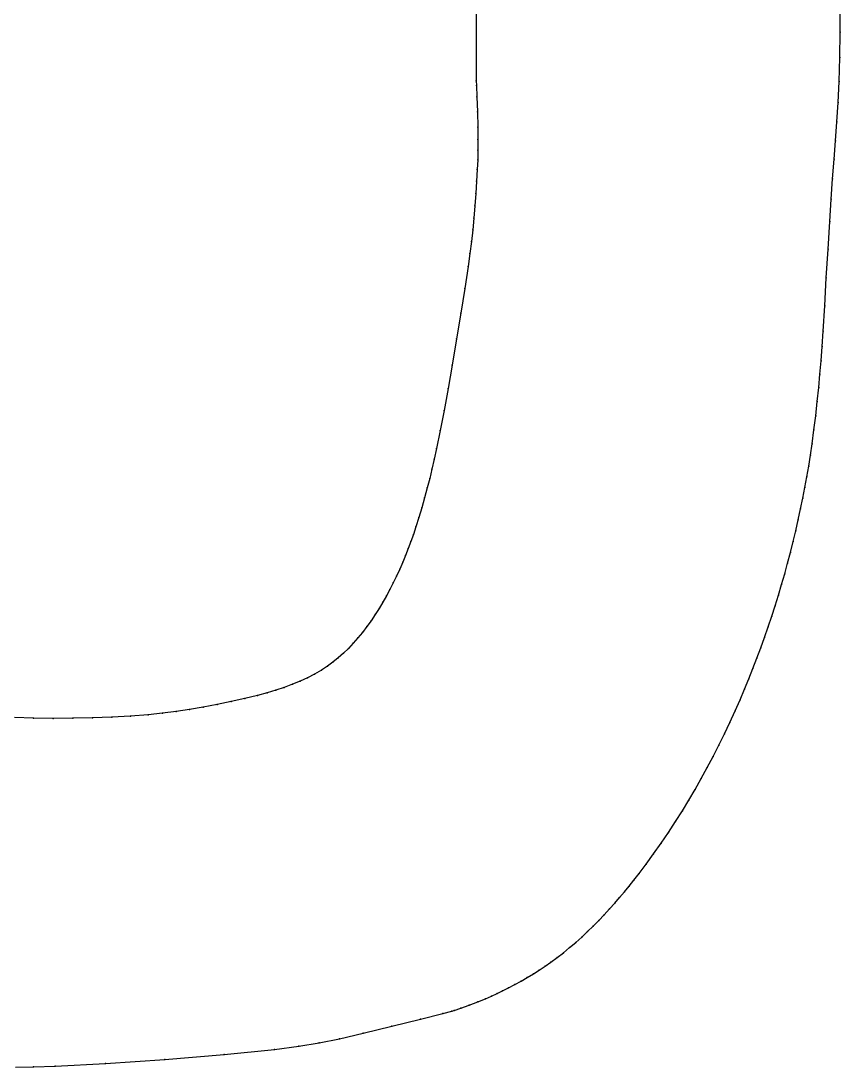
# Model space of a CAD drawing. Extents: x 50 to 2594, y 47 to 2136.
# Drawn here: x 2434.5 to 2530, y 1359.1 to 1481.2 of the extents above; entities that cross this region are included whole.
import ezdxf

# ---------------------------------------------------------------- set-up
doc = ezdxf.new("R2010")
doc.units = 0

# ---------------------------------------------------------------- blocks, each defined once
blk = doc.blocks.new('837.CUELLO_XS')
at = {"layer": '1'}
for points in [[(2487.579, 1485.655), (2487.582, 1474.198), (2487.604, 1473.665), (2487.654, 1472.328), (2487.714, 1470.574), (2487.762, 1468.794), (2487.783, 1467.347), (2487.777, 1466.116), (2487.748, 1464.985), (2487.698, 1463.838), (2487.623, 1462.494), (2487.531, 1461.06), (2487.423, 1459.598), (2487.302, 1458.169), (2487.171, 1456.808), (2487.021, 1455.464), (2486.843, 1454.057), (2486.628, 1452.509), (2486.246, 1449.958), (2485.794, 1447.099), (2485.295, 1444.074), (2484.773, 1441.023), (2484.291, 1438.3), (2483.82, 1435.733), (2483.37, 1433.382), (2482.95, 1431.304), (2482.681, 1430.045), (2482.418, 1428.891), (2482.15, 1427.789), (2481.865, 1426.685), (2481.553, 1425.541), (2481.222, 1424.377), (2480.879, 1423.23), (2480.535, 1422.137), (2480.242, 1421.257), (2479.948, 1420.424), (2479.648, 1419.619), (2479.334, 1418.82), (2479.002, 1418.015), (2478.653, 1417.205), (2478.286, 1416.398), (2477.906, 1415.602), (2477.518, 1414.837), (2477.117, 1414.087), (2476.698, 1413.351), (2476.262, 1412.625), (2475.805, 1411.908), (2475.327, 1411.201), (2474.829, 1410.509), (2474.311, 1409.834), (2473.781, 1409.188), (2473.232, 1408.565), (2472.666, 1407.967), (2472.081, 1407.396), (2471.486, 1406.86), (2470.866, 1406.353), (2470.214, 1405.874), (2469.524, 1405.421), (2468.73, 1404.962), (2467.895, 1404.534), (2467.03, 1404.138), (2466.148, 1403.775), (2465.195, 1403.422), (2464.214, 1403.097), (2463.181, 1402.79), (2462.072, 1402.488), (2460.584, 1402.116), (2458.999, 1401.751), (2457.367, 1401.406), (2455.74, 1401.093), (2454.154, 1400.823), (2452.583, 1400.594), (2450.984, 1400.399), (2449.315, 1400.233), (2447.245, 1400.071), (2445.064, 1399.945), (2442.814, 1399.856), (2440.536, 1399.809), (2438.234, 1399.804), (2435.956, 1399.834), (2433.71, 1399.887)], [(2433.84, 1359.112), (2435.937, 1359.124), (2438.485, 1359.2), (2444.332, 1359.514), (2451.253, 1360.003), (2458.184, 1360.584), (2464.06, 1361.174), (2466.892, 1361.533), (2469.277, 1361.926), (2471.635, 1362.414), (2474.386, 1363.061), (2477.728, 1363.88), (2481.088, 1364.716), (2483.681, 1365.366), (2484.72, 1365.627), (2485.019, 1365.731), (2485.771, 1365.995), (2486.758, 1366.349), (2487.762, 1366.722), (2488.644, 1367.073), (2489.375, 1367.39), (2490.023, 1367.696), (2490.658, 1368.013), (2491.345, 1368.365), (2492.069, 1368.746), (2492.807, 1369.147), (2493.538, 1369.561), (2494.248, 1369.985), (2494.937, 1370.422), (2495.617, 1370.876), (2496.296, 1371.355), (2497.022, 1371.892), (2497.75, 1372.458), (2498.474, 1373.047), (2499.186, 1373.654), (2499.885, 1374.278), (2500.567, 1374.915), (2501.233, 1375.565), (2501.886, 1376.227), (2502.515, 1376.889), (2503.129, 1377.558), (2503.726, 1378.228), (2504.302, 1378.893), (2504.86, 1379.553), (2505.412, 1380.226), (2505.976, 1380.934), (2506.57, 1381.702), (2507.389, 1382.793), (2508.254, 1383.982), (2509.135, 1385.229), (2510.001, 1386.498), (2510.829, 1387.758), (2511.618, 1389.009), (2512.376, 1390.259), (2513.112, 1391.516), (2513.828, 1392.781), (2514.527, 1394.062), (2515.212, 1395.359), (2515.88, 1396.672), (2516.531, 1398.002), (2517.163, 1399.337), (2517.771, 1400.668), (2518.351, 1401.983), (2518.871, 1403.201), (2519.368, 1404.405), (2519.846, 1405.604), (2520.31, 1406.807), (2520.763, 1408.021), (2521.204, 1409.246), (2521.633, 1410.479), (2522.048, 1411.715), (2522.447, 1412.951), (2522.831, 1414.189), (2523.201, 1415.429), (2523.557, 1416.672), (2523.9, 1417.919), (2524.229, 1419.17), (2524.545, 1420.428), (2524.847, 1421.692), (2525.136, 1422.961), (2525.41, 1424.232), (2525.67, 1425.497), (2525.914, 1426.75), (2526.143, 1427.99), (2526.358, 1429.236), (2526.563, 1430.515), (2526.759, 1431.854), (2526.972, 1433.456), (2527.174, 1435.116), (2527.36, 1436.786), (2527.527, 1438.413), (2527.673, 1439.972), (2527.803, 1441.529), (2527.925, 1443.175), (2528.046, 1445), (2528.224, 1447.937), (2528.412, 1451.188), (2528.607, 1454.545), (2528.806, 1457.797), (2528.978, 1460.376), (2529.149, 1462.773), (2529.318, 1465.035), (2529.485, 1467.211), (2529.647, 1469.39), (2529.793, 1471.651), (2529.91, 1474.115), (2529.986, 1476.902), (2530.014, 1479.884), (2530.011, 1482.712)]]:
    blk.add_lwpolyline(points, dxfattribs=at)
at = {"layer": '2'}
for p in [(2487.582, 1474.198), (2484.72, 1365.627)]:
    blk.add_point(p, dxfattribs=at)
at = {"layer": '3'}
for p in [(2530.014, 1479.884), (2529.986, 1476.902), (2487.604, 1473.665), (2529.91, 1474.115), (2487.654, 1472.328), (2529.793, 1471.651), (2487.714, 1470.574), (2487.762, 1468.794), (2529.647, 1469.39), (2487.783, 1467.347), (2487.777, 1466.116), (2529.485, 1467.211), (2487.748, 1464.985), (2529.318, 1465.035), (2487.698, 1463.838), (2487.623, 1462.494), (2529.149, 1462.773), (2487.531, 1461.06), (2528.978, 1460.376), (2487.423, 1459.598), (2487.302, 1458.169), (2528.806, 1457.797), (2487.171, 1456.808), (2487.021, 1455.464), (2486.843, 1454.057), (2528.607, 1454.545), (2486.628, 1452.509), (2528.412, 1451.188), (2486.246, 1449.958), (2528.224, 1447.937), (2485.794, 1447.099), (2528.046, 1445), (2485.295, 1444.074), (2527.925, 1443.175), (2484.773, 1441.023), (2527.803, 1441.529), (2527.673, 1439.972), (2484.291, 1438.3), (2527.527, 1438.413), (2527.36, 1436.786), (2483.82, 1435.733), (2527.174, 1435.116), (2483.37, 1433.382), (2526.972, 1433.456), (2482.95, 1431.304), (2526.759, 1431.854), (2482.681, 1430.045), (2526.563, 1430.515), (2482.418, 1428.891), (2526.358, 1429.236), (2482.15, 1427.789), (2526.143, 1427.99), (2481.865, 1426.685), (2525.914, 1426.75), (2481.553, 1425.541), (2525.67, 1425.497), (2481.222, 1424.377), (2525.41, 1424.232), (2480.535, 1422.137), (2480.879, 1423.23), (2525.136, 1422.961), (2480.242, 1421.257), (2524.847, 1421.692), (2479.948, 1420.424), (2524.545, 1420.428), (2479.334, 1418.82), (2479.648, 1419.619), (2524.229, 1419.17), (2479.002, 1418.015), (2523.9, 1417.919), (2478.286, 1416.398), (2478.653, 1417.205), (2523.557, 1416.672), (2477.518, 1414.837), (2477.906, 1415.602), (2523.201, 1415.429), (2477.117, 1414.087), (2522.831, 1414.189), (2476.262, 1412.625), (2476.698, 1413.351), (2522.447, 1412.951), (2475.327, 1411.201), (2475.805, 1411.908), (2522.048, 1411.715), (2474.829, 1410.509), (2521.633, 1410.479), (2473.781, 1409.188), (2474.311, 1409.834), (2521.204, 1409.246), (2472.666, 1407.967), (2473.232, 1408.565), (2520.763, 1408.021), (2470.866, 1406.353), (2471.486, 1406.86), (2472.081, 1407.396), (2520.31, 1406.807), (2469.524, 1405.421), (2470.214, 1405.874), (2519.846, 1405.604), (2467.03, 1404.138), (2467.895, 1404.534), (2468.73, 1404.962), (2519.368, 1404.405), (2463.181, 1402.79), (2464.214, 1403.097), (2465.195, 1403.422), (2466.148, 1403.775), (2518.871, 1403.201), (2457.367, 1401.406), (2458.999, 1401.751), (2460.584, 1402.116), (2462.072, 1402.488), (2518.351, 1401.983), (2449.315, 1400.233), (2450.984, 1400.399), (2452.583, 1400.594), (2454.154, 1400.823), (2455.74, 1401.093), (2517.771, 1400.668), (2435.956, 1399.834), (2438.234, 1399.804), (2440.536, 1399.809), (2442.814, 1399.856), (2445.064, 1399.945), (2447.245, 1400.071), (2517.163, 1399.337), (2516.531, 1398.002), (2515.88, 1396.672), (2515.212, 1395.359), (2514.527, 1394.062), (2513.828, 1392.781), (2513.112, 1391.516), (2512.376, 1390.259), (2511.618, 1389.009), (2510.829, 1387.758), (2510.001, 1386.498), (2509.135, 1385.229), (2508.254, 1383.982), (2507.389, 1382.793), (2505.976, 1380.934), (2506.57, 1381.702), (2504.86, 1379.553), (2505.412, 1380.226), (2503.726, 1378.228), (2504.302, 1378.893), (2503.129, 1377.558), (2501.886, 1376.227), (2502.515, 1376.889), (2500.567, 1374.915), (2501.233, 1375.565), (2499.186, 1373.654), (2499.885, 1374.278), (2497.75, 1372.458), (2498.474, 1373.047), (2495.617, 1370.876), (2496.296, 1371.355), (2497.022, 1371.892), (2494.248, 1369.985), (2494.937, 1370.422), (2492.069, 1368.746), (2492.807, 1369.147), (2493.538, 1369.561), (2489.375, 1367.39), (2490.023, 1367.696), (2490.658, 1368.013), (2491.345, 1368.365), (2485.771, 1365.995), (2486.758, 1366.349), (2487.762, 1366.722), (2488.644, 1367.073), (2483.681, 1365.366), (2485.019, 1365.731), (2477.728, 1363.88), (2481.088, 1364.716), (2471.635, 1362.414), (2474.386, 1363.061), (2464.06, 1361.174), (2466.892, 1361.533), (2469.277, 1361.926), (2451.253, 1360.003), (2458.184, 1360.584), (2435.937, 1359.124), (2438.485, 1359.2), (2444.332, 1359.514)]:
    blk.add_point(p, dxfattribs=at)
at = {"layer": '4'}
blk.add_point((2484.72, 1365.627, 5), dxfattribs=at)
blk = doc.blocks.new('837.CUELLO_S')
at = {"layer": '1'}
for points in [[(2487.579, 1485.655), (2487.582, 1474.198), (2487.604, 1473.665), (2487.654, 1472.328), (2487.714, 1470.574), (2487.762, 1468.794), (2487.783, 1467.347), (2487.777, 1466.116), (2487.748, 1464.985), (2487.698, 1463.838), (2487.623, 1462.494), (2487.531, 1461.06), (2487.423, 1459.598), (2487.302, 1458.169), (2487.171, 1456.808), (2487.021, 1455.464), (2486.843, 1454.057), (2486.628, 1452.509), (2486.246, 1449.958), (2485.794, 1447.099), (2485.295, 1444.074), (2484.773, 1441.023), (2484.291, 1438.3), (2483.82, 1435.733), (2483.37, 1433.382), (2482.95, 1431.304), (2482.681, 1430.045), (2482.418, 1428.891), (2482.15, 1427.789), (2481.865, 1426.685), (2481.553, 1425.541), (2481.222, 1424.377), (2480.879, 1423.23), (2480.535, 1422.137), (2480.242, 1421.257), (2479.948, 1420.424), (2479.648, 1419.619), (2479.334, 1418.82), (2479.002, 1418.015), (2478.653, 1417.205), (2478.286, 1416.398), (2477.906, 1415.602), (2477.518, 1414.837), (2477.117, 1414.087), (2476.698, 1413.351), (2476.262, 1412.625), (2475.805, 1411.908), (2475.327, 1411.201), (2474.829, 1410.509), (2474.311, 1409.834), (2473.781, 1409.188), (2473.232, 1408.565), (2472.666, 1407.967), (2472.081, 1407.396), (2471.486, 1406.86), (2470.866, 1406.353), (2470.214, 1405.874), (2469.524, 1405.421), (2468.73, 1404.962), (2467.895, 1404.534), (2467.03, 1404.138), (2466.148, 1403.775), (2465.195, 1403.422), (2464.214, 1403.097), (2463.181, 1402.79), (2462.072, 1402.488), (2460.584, 1402.116), (2458.999, 1401.751), (2457.367, 1401.406), (2455.74, 1401.093), (2454.154, 1400.823), (2452.583, 1400.594), (2450.984, 1400.399), (2449.315, 1400.233), (2447.245, 1400.071), (2445.064, 1399.945), (2442.814, 1399.856), (2440.536, 1399.809), (2438.234, 1399.804), (2435.956, 1399.834), (2433.71, 1399.887)], [(2433.84, 1359.112), (2435.937, 1359.124), (2438.485, 1359.2), (2444.332, 1359.514), (2451.253, 1360.003), (2458.184, 1360.584), (2464.06, 1361.174), (2466.892, 1361.533), (2469.277, 1361.926), (2471.635, 1362.414), (2474.386, 1363.061), (2477.728, 1363.88), (2481.088, 1364.716), (2483.681, 1365.366), (2484.72, 1365.627), (2485.019, 1365.731), (2485.771, 1365.995), (2486.758, 1366.349), (2487.762, 1366.722), (2488.644, 1367.073), (2489.375, 1367.39), (2490.023, 1367.696), (2490.658, 1368.013), (2491.345, 1368.365), (2492.069, 1368.746), (2492.807, 1369.147), (2493.538, 1369.561), (2494.248, 1369.985), (2494.937, 1370.422), (2495.617, 1370.876), (2496.296, 1371.355), (2497.022, 1371.892), (2497.75, 1372.458), (2498.474, 1373.047), (2499.186, 1373.654), (2499.885, 1374.278), (2500.567, 1374.915), (2501.233, 1375.565), (2501.886, 1376.227), (2502.515, 1376.889), (2503.129, 1377.558), (2503.726, 1378.228), (2504.302, 1378.893), (2504.86, 1379.553), (2505.412, 1380.226), (2505.976, 1380.934), (2506.57, 1381.702), (2507.389, 1382.793), (2508.254, 1383.982), (2509.135, 1385.229), (2510.001, 1386.498), (2510.829, 1387.758), (2511.618, 1389.009), (2512.376, 1390.259), (2513.112, 1391.516), (2513.828, 1392.781), (2514.527, 1394.062), (2515.212, 1395.359), (2515.88, 1396.672), (2516.531, 1398.002), (2517.163, 1399.337), (2517.771, 1400.668), (2518.351, 1401.983), (2518.871, 1403.201), (2519.368, 1404.405), (2519.846, 1405.604), (2520.31, 1406.807), (2520.763, 1408.021), (2521.204, 1409.246), (2521.633, 1410.479), (2522.048, 1411.715), (2522.447, 1412.951), (2522.831, 1414.189), (2523.201, 1415.429), (2523.557, 1416.672), (2523.9, 1417.919), (2524.229, 1419.17), (2524.545, 1420.428), (2524.847, 1421.692), (2525.136, 1422.961), (2525.41, 1424.232), (2525.67, 1425.497), (2525.914, 1426.75), (2526.143, 1427.99), (2526.358, 1429.236), (2526.563, 1430.515), (2526.759, 1431.854), (2526.972, 1433.456), (2527.174, 1435.116), (2527.36, 1436.786), (2527.527, 1438.413), (2527.673, 1439.972), (2527.803, 1441.529), (2527.925, 1443.175), (2528.046, 1445), (2528.224, 1447.937), (2528.412, 1451.188), (2528.607, 1454.545), (2528.806, 1457.797), (2528.978, 1460.376), (2529.149, 1462.773), (2529.318, 1465.035), (2529.485, 1467.211), (2529.647, 1469.39), (2529.793, 1471.651), (2529.91, 1474.115), (2529.986, 1476.902), (2530.014, 1479.884), (2530.011, 1482.712)]]:
    blk.add_lwpolyline(points, dxfattribs=at)
at = {"layer": '2'}
for p in [(2487.582, 1474.198), (2484.72, 1365.627)]:
    blk.add_point(p, dxfattribs=at)
at = {"layer": '3'}
for p in [(2530.014, 1479.884), (2529.986, 1476.902), (2487.604, 1473.665), (2529.91, 1474.115), (2487.654, 1472.328), (2529.793, 1471.651), (2487.714, 1470.574), (2487.762, 1468.794), (2529.647, 1469.39), (2487.783, 1467.347), (2487.777, 1466.116), (2529.485, 1467.211), (2487.748, 1464.985), (2529.318, 1465.035), (2487.698, 1463.838), (2487.623, 1462.494), (2529.149, 1462.773), (2487.531, 1461.06), (2528.978, 1460.376), (2487.423, 1459.598), (2487.302, 1458.169), (2528.806, 1457.797), (2487.171, 1456.808), (2487.021, 1455.464), (2486.843, 1454.057), (2528.607, 1454.545), (2486.628, 1452.509), (2528.412, 1451.188), (2486.246, 1449.958), (2528.224, 1447.937), (2485.794, 1447.099), (2528.046, 1445), (2485.295, 1444.074), (2527.925, 1443.175), (2484.773, 1441.023), (2527.803, 1441.529), (2527.673, 1439.972), (2484.291, 1438.3), (2527.527, 1438.413), (2527.36, 1436.786), (2483.82, 1435.733), (2527.174, 1435.116), (2483.37, 1433.382), (2526.972, 1433.456), (2482.95, 1431.304), (2526.759, 1431.854), (2482.681, 1430.045), (2526.563, 1430.515), (2482.418, 1428.891), (2526.358, 1429.236), (2482.15, 1427.789), (2526.143, 1427.99), (2481.865, 1426.685), (2525.914, 1426.75), (2481.553, 1425.541), (2525.67, 1425.497), (2481.222, 1424.377), (2525.41, 1424.232), (2480.535, 1422.137), (2480.879, 1423.23), (2525.136, 1422.961), (2480.242, 1421.257), (2524.847, 1421.692), (2479.948, 1420.424), (2524.545, 1420.428), (2479.334, 1418.82), (2479.648, 1419.619), (2524.229, 1419.17), (2479.002, 1418.015), (2523.9, 1417.919), (2478.286, 1416.398), (2478.653, 1417.205), (2523.557, 1416.672), (2477.518, 1414.837), (2477.906, 1415.602), (2523.201, 1415.429), (2477.117, 1414.087), (2522.831, 1414.189), (2476.262, 1412.625), (2476.698, 1413.351), (2522.447, 1412.951), (2475.327, 1411.201), (2475.805, 1411.908), (2522.048, 1411.715), (2474.829, 1410.509), (2521.633, 1410.479), (2473.781, 1409.188), (2474.311, 1409.834), (2521.204, 1409.246), (2472.666, 1407.967), (2473.232, 1408.565), (2520.763, 1408.021), (2470.866, 1406.353), (2471.486, 1406.86), (2472.081, 1407.396), (2520.31, 1406.807), (2469.524, 1405.421), (2470.214, 1405.874), (2519.846, 1405.604), (2467.03, 1404.138), (2467.895, 1404.534), (2468.73, 1404.962), (2519.368, 1404.405), (2463.181, 1402.79), (2464.214, 1403.097), (2465.195, 1403.422), (2466.148, 1403.775), (2518.871, 1403.201), (2457.367, 1401.406), (2458.999, 1401.751), (2460.584, 1402.116), (2462.072, 1402.488), (2518.351, 1401.983), (2449.315, 1400.233), (2450.984, 1400.399), (2452.583, 1400.594), (2454.154, 1400.823), (2455.74, 1401.093), (2517.771, 1400.668), (2435.956, 1399.834), (2438.234, 1399.804), (2440.536, 1399.809), (2442.814, 1399.856), (2445.064, 1399.945), (2447.245, 1400.071), (2517.163, 1399.337), (2516.531, 1398.002), (2515.88, 1396.672), (2515.212, 1395.359), (2514.527, 1394.062), (2513.828, 1392.781), (2513.112, 1391.516), (2512.376, 1390.259), (2511.618, 1389.009), (2510.829, 1387.758), (2510.001, 1386.498), (2509.135, 1385.229), (2508.254, 1383.982), (2507.389, 1382.793), (2505.976, 1380.934), (2506.57, 1381.702), (2504.86, 1379.553), (2505.412, 1380.226), (2503.726, 1378.228), (2504.302, 1378.893), (2503.129, 1377.558), (2501.886, 1376.227), (2502.515, 1376.889), (2500.567, 1374.915), (2501.233, 1375.565), (2499.186, 1373.654), (2499.885, 1374.278), (2497.75, 1372.458), (2498.474, 1373.047), (2495.617, 1370.876), (2496.296, 1371.355), (2497.022, 1371.892), (2494.248, 1369.985), (2494.937, 1370.422), (2492.069, 1368.746), (2492.807, 1369.147), (2493.538, 1369.561), (2489.375, 1367.39), (2490.023, 1367.696), (2490.658, 1368.013), (2491.345, 1368.365), (2485.771, 1365.995), (2486.758, 1366.349), (2487.762, 1366.722), (2488.644, 1367.073), (2483.681, 1365.366), (2485.019, 1365.731), (2477.728, 1363.88), (2481.088, 1364.716), (2471.635, 1362.414), (2474.386, 1363.061), (2464.06, 1361.174), (2466.892, 1361.533), (2469.277, 1361.926), (2451.253, 1360.003), (2458.184, 1360.584), (2435.937, 1359.124), (2438.485, 1359.2), (2444.332, 1359.514)]:
    blk.add_point(p, dxfattribs=at)
at = {"layer": '4'}
blk.add_point((2484.72, 1365.627, 5), dxfattribs=at)
blk = doc.blocks.new('837.CUELLO_M')
at = {"layer": '1'}
for points in [[(2487.579, 1485.655), (2487.582, 1474.198), (2487.604, 1473.665), (2487.654, 1472.328), (2487.714, 1470.574), (2487.762, 1468.794), (2487.783, 1467.347), (2487.777, 1466.116), (2487.748, 1464.985), (2487.698, 1463.838), (2487.623, 1462.494), (2487.531, 1461.06), (2487.423, 1459.598), (2487.302, 1458.169), (2487.171, 1456.808), (2487.021, 1455.464), (2486.843, 1454.057), (2486.628, 1452.509), (2486.246, 1449.958), (2485.794, 1447.099), (2485.295, 1444.074), (2484.773, 1441.023), (2484.291, 1438.3), (2483.82, 1435.733), (2483.37, 1433.382), (2482.95, 1431.304), (2482.681, 1430.045), (2482.418, 1428.891), (2482.15, 1427.789), (2481.865, 1426.685), (2481.553, 1425.541), (2481.222, 1424.377), (2480.879, 1423.23), (2480.535, 1422.137), (2480.242, 1421.257), (2479.948, 1420.424), (2479.648, 1419.619), (2479.334, 1418.82), (2479.002, 1418.015), (2478.653, 1417.205), (2478.286, 1416.398), (2477.906, 1415.602), (2477.518, 1414.837), (2477.117, 1414.087), (2476.698, 1413.351), (2476.262, 1412.625), (2475.805, 1411.908), (2475.327, 1411.201), (2474.829, 1410.509), (2474.311, 1409.834), (2473.781, 1409.188), (2473.232, 1408.565), (2472.666, 1407.967), (2472.081, 1407.396), (2471.486, 1406.86), (2470.866, 1406.353), (2470.214, 1405.874), (2469.524, 1405.421), (2468.73, 1404.962), (2467.895, 1404.534), (2467.03, 1404.138), (2466.148, 1403.775), (2465.195, 1403.422), (2464.214, 1403.097), (2463.181, 1402.79), (2462.072, 1402.488), (2460.584, 1402.116), (2458.999, 1401.751), (2457.367, 1401.406), (2455.74, 1401.093), (2454.154, 1400.823), (2452.583, 1400.594), (2450.984, 1400.399), (2449.315, 1400.233), (2447.245, 1400.071), (2445.064, 1399.945), (2442.814, 1399.856), (2440.536, 1399.809), (2438.234, 1399.804), (2435.956, 1399.834), (2433.71, 1399.887)], [(2433.84, 1359.112), (2435.937, 1359.124), (2438.485, 1359.2), (2444.332, 1359.514), (2451.253, 1360.003), (2458.184, 1360.584), (2464.06, 1361.174), (2466.892, 1361.533), (2469.277, 1361.926), (2471.635, 1362.414), (2474.386, 1363.061), (2477.728, 1363.88), (2481.088, 1364.716), (2483.681, 1365.366), (2484.72, 1365.627), (2485.019, 1365.731), (2485.771, 1365.995), (2486.758, 1366.349), (2487.762, 1366.722), (2488.644, 1367.073), (2489.375, 1367.39), (2490.023, 1367.696), (2490.658, 1368.013), (2491.345, 1368.365), (2492.069, 1368.746), (2492.807, 1369.147), (2493.538, 1369.561), (2494.248, 1369.985), (2494.937, 1370.422), (2495.617, 1370.876), (2496.296, 1371.355), (2497.022, 1371.892), (2497.75, 1372.458), (2498.474, 1373.047), (2499.186, 1373.654), (2499.885, 1374.278), (2500.567, 1374.915), (2501.233, 1375.565), (2501.886, 1376.227), (2502.515, 1376.889), (2503.129, 1377.558), (2503.726, 1378.228), (2504.302, 1378.893), (2504.86, 1379.553), (2505.412, 1380.226), (2505.976, 1380.934), (2506.57, 1381.702), (2507.389, 1382.793), (2508.254, 1383.982), (2509.135, 1385.229), (2510.001, 1386.498), (2510.829, 1387.758), (2511.618, 1389.009), (2512.376, 1390.259), (2513.112, 1391.516), (2513.828, 1392.781), (2514.527, 1394.062), (2515.212, 1395.359), (2515.88, 1396.672), (2516.531, 1398.002), (2517.163, 1399.337), (2517.771, 1400.668), (2518.351, 1401.983), (2518.871, 1403.201), (2519.368, 1404.405), (2519.846, 1405.604), (2520.31, 1406.807), (2520.763, 1408.021), (2521.204, 1409.246), (2521.633, 1410.479), (2522.048, 1411.715), (2522.447, 1412.951), (2522.831, 1414.189), (2523.201, 1415.429), (2523.557, 1416.672), (2523.9, 1417.919), (2524.229, 1419.17), (2524.545, 1420.428), (2524.847, 1421.692), (2525.136, 1422.961), (2525.41, 1424.232), (2525.67, 1425.497), (2525.914, 1426.75), (2526.143, 1427.99), (2526.358, 1429.236), (2526.563, 1430.515), (2526.759, 1431.854), (2526.972, 1433.456), (2527.174, 1435.116), (2527.36, 1436.786), (2527.527, 1438.413), (2527.673, 1439.972), (2527.803, 1441.529), (2527.925, 1443.175), (2528.046, 1445), (2528.224, 1447.937), (2528.412, 1451.188), (2528.607, 1454.545), (2528.806, 1457.797), (2528.978, 1460.376), (2529.149, 1462.773), (2529.318, 1465.035), (2529.485, 1467.211), (2529.647, 1469.39), (2529.793, 1471.651), (2529.91, 1474.115), (2529.986, 1476.902), (2530.014, 1479.884), (2530.011, 1482.712)]]:
    blk.add_lwpolyline(points, dxfattribs=at)
at = {"layer": '2'}
for p in [(2487.582, 1474.198), (2484.72, 1365.627)]:
    blk.add_point(p, dxfattribs=at)
at = {"layer": '3'}
for p in [(2530.014, 1479.884), (2529.986, 1476.902), (2487.604, 1473.665), (2529.91, 1474.115), (2487.654, 1472.328), (2529.793, 1471.651), (2487.714, 1470.574), (2487.762, 1468.794), (2529.647, 1469.39), (2487.783, 1467.347), (2487.777, 1466.116), (2529.485, 1467.211), (2487.748, 1464.985), (2529.318, 1465.035), (2487.698, 1463.838), (2487.623, 1462.494), (2529.149, 1462.773), (2487.531, 1461.06), (2528.978, 1460.376), (2487.423, 1459.598), (2487.302, 1458.169), (2528.806, 1457.797), (2487.171, 1456.808), (2487.021, 1455.464), (2486.843, 1454.057), (2528.607, 1454.545), (2486.628, 1452.509), (2528.412, 1451.188), (2486.246, 1449.958), (2528.224, 1447.937), (2485.794, 1447.099), (2528.046, 1445), (2485.295, 1444.074), (2527.925, 1443.175), (2484.773, 1441.023), (2527.803, 1441.529), (2527.673, 1439.972), (2484.291, 1438.3), (2527.527, 1438.413), (2527.36, 1436.786), (2483.82, 1435.733), (2527.174, 1435.116), (2483.37, 1433.382), (2526.972, 1433.456), (2482.95, 1431.304), (2526.759, 1431.854), (2482.681, 1430.045), (2526.563, 1430.515), (2482.418, 1428.891), (2526.358, 1429.236), (2482.15, 1427.789), (2526.143, 1427.99), (2481.865, 1426.685), (2525.914, 1426.75), (2481.553, 1425.541), (2525.67, 1425.497), (2481.222, 1424.377), (2525.41, 1424.232), (2480.535, 1422.137), (2480.879, 1423.23), (2525.136, 1422.961), (2480.242, 1421.257), (2524.847, 1421.692), (2479.948, 1420.424), (2524.545, 1420.428), (2479.334, 1418.82), (2479.648, 1419.619), (2524.229, 1419.17), (2479.002, 1418.015), (2523.9, 1417.919), (2478.286, 1416.398), (2478.653, 1417.205), (2523.557, 1416.672), (2477.518, 1414.837), (2477.906, 1415.602), (2523.201, 1415.429), (2477.117, 1414.087), (2522.831, 1414.189), (2476.262, 1412.625), (2476.698, 1413.351), (2522.447, 1412.951), (2475.327, 1411.201), (2475.805, 1411.908), (2522.048, 1411.715), (2474.829, 1410.509), (2521.633, 1410.479), (2473.781, 1409.188), (2474.311, 1409.834), (2521.204, 1409.246), (2472.666, 1407.967), (2473.232, 1408.565), (2520.763, 1408.021), (2470.866, 1406.353), (2471.486, 1406.86), (2472.081, 1407.396), (2520.31, 1406.807), (2469.524, 1405.421), (2470.214, 1405.874), (2519.846, 1405.604), (2467.03, 1404.138), (2467.895, 1404.534), (2468.73, 1404.962), (2519.368, 1404.405), (2463.181, 1402.79), (2464.214, 1403.097), (2465.195, 1403.422), (2466.148, 1403.775), (2518.871, 1403.201), (2457.367, 1401.406), (2458.999, 1401.751), (2460.584, 1402.116), (2462.072, 1402.488), (2518.351, 1401.983), (2449.315, 1400.233), (2450.984, 1400.399), (2452.583, 1400.594), (2454.154, 1400.823), (2455.74, 1401.093), (2517.771, 1400.668), (2435.956, 1399.834), (2438.234, 1399.804), (2440.536, 1399.809), (2442.814, 1399.856), (2445.064, 1399.945), (2447.245, 1400.071), (2517.163, 1399.337), (2516.531, 1398.002), (2515.88, 1396.672), (2515.212, 1395.359), (2514.527, 1394.062), (2513.828, 1392.781), (2513.112, 1391.516), (2512.376, 1390.259), (2511.618, 1389.009), (2510.829, 1387.758), (2510.001, 1386.498), (2509.135, 1385.229), (2508.254, 1383.982), (2507.389, 1382.793), (2505.976, 1380.934), (2506.57, 1381.702), (2504.86, 1379.553), (2505.412, 1380.226), (2503.726, 1378.228), (2504.302, 1378.893), (2503.129, 1377.558), (2501.886, 1376.227), (2502.515, 1376.889), (2500.567, 1374.915), (2501.233, 1375.565), (2499.186, 1373.654), (2499.885, 1374.278), (2497.75, 1372.458), (2498.474, 1373.047), (2495.617, 1370.876), (2496.296, 1371.355), (2497.022, 1371.892), (2494.248, 1369.985), (2494.937, 1370.422), (2492.069, 1368.746), (2492.807, 1369.147), (2493.538, 1369.561), (2489.375, 1367.39), (2490.023, 1367.696), (2490.658, 1368.013), (2491.345, 1368.365), (2485.771, 1365.995), (2486.758, 1366.349), (2487.762, 1366.722), (2488.644, 1367.073), (2483.681, 1365.366), (2485.019, 1365.731), (2477.728, 1363.88), (2481.088, 1364.716), (2471.635, 1362.414), (2474.386, 1363.061), (2464.06, 1361.174), (2466.892, 1361.533), (2469.277, 1361.926), (2451.253, 1360.003), (2458.184, 1360.584), (2435.937, 1359.124), (2438.485, 1359.2), (2444.332, 1359.514)]:
    blk.add_point(p, dxfattribs=at)
at = {"layer": '4'}
blk.add_point((2484.72, 1365.627, 5), dxfattribs=at)
blk = doc.blocks.new('837.CUELLO_L')
at = {"layer": '1'}
for points in [[(2487.579, 1485.655), (2487.582, 1474.198), (2487.604, 1473.665), (2487.654, 1472.328), (2487.714, 1470.574), (2487.762, 1468.794), (2487.783, 1467.347), (2487.777, 1466.116), (2487.748, 1464.985), (2487.698, 1463.838), (2487.623, 1462.494), (2487.531, 1461.06), (2487.423, 1459.598), (2487.302, 1458.169), (2487.171, 1456.808), (2487.021, 1455.464), (2486.843, 1454.057), (2486.628, 1452.509), (2486.246, 1449.958), (2485.794, 1447.099), (2485.295, 1444.074), (2484.773, 1441.023), (2484.291, 1438.3), (2483.82, 1435.733), (2483.37, 1433.382), (2482.95, 1431.304), (2482.681, 1430.045), (2482.418, 1428.891), (2482.15, 1427.789), (2481.865, 1426.685), (2481.553, 1425.541), (2481.222, 1424.377), (2480.879, 1423.23), (2480.535, 1422.137), (2480.242, 1421.257), (2479.948, 1420.424), (2479.648, 1419.619), (2479.334, 1418.82), (2479.002, 1418.015), (2478.653, 1417.205), (2478.286, 1416.398), (2477.906, 1415.602), (2477.518, 1414.837), (2477.117, 1414.087), (2476.698, 1413.351), (2476.262, 1412.625), (2475.805, 1411.908), (2475.327, 1411.201), (2474.829, 1410.509), (2474.311, 1409.834), (2473.781, 1409.188), (2473.232, 1408.565), (2472.666, 1407.967), (2472.081, 1407.396), (2471.486, 1406.86), (2470.866, 1406.353), (2470.214, 1405.874), (2469.524, 1405.421), (2468.73, 1404.962), (2467.895, 1404.534), (2467.03, 1404.138), (2466.148, 1403.775), (2465.195, 1403.422), (2464.214, 1403.097), (2463.181, 1402.79), (2462.072, 1402.488), (2460.584, 1402.116), (2458.999, 1401.751), (2457.367, 1401.406), (2455.74, 1401.093), (2454.154, 1400.823), (2452.583, 1400.594), (2450.984, 1400.399), (2449.315, 1400.233), (2447.245, 1400.071), (2445.064, 1399.945), (2442.814, 1399.856), (2440.536, 1399.809), (2438.234, 1399.804), (2435.956, 1399.834), (2433.71, 1399.887)], [(2433.84, 1359.112), (2435.937, 1359.124), (2438.485, 1359.2), (2444.332, 1359.514), (2451.253, 1360.003), (2458.184, 1360.584), (2464.06, 1361.174), (2466.892, 1361.533), (2469.277, 1361.926), (2471.635, 1362.414), (2474.386, 1363.061), (2477.728, 1363.88), (2481.088, 1364.716), (2483.681, 1365.366), (2484.72, 1365.627), (2485.019, 1365.731), (2485.771, 1365.995), (2486.758, 1366.349), (2487.762, 1366.722), (2488.644, 1367.073), (2489.375, 1367.39), (2490.023, 1367.696), (2490.658, 1368.013), (2491.345, 1368.365), (2492.069, 1368.746), (2492.807, 1369.147), (2493.538, 1369.561), (2494.248, 1369.985), (2494.937, 1370.422), (2495.617, 1370.876), (2496.296, 1371.355), (2497.022, 1371.892), (2497.75, 1372.458), (2498.474, 1373.047), (2499.186, 1373.654), (2499.885, 1374.278), (2500.567, 1374.915), (2501.233, 1375.565), (2501.886, 1376.227), (2502.515, 1376.889), (2503.129, 1377.558), (2503.726, 1378.228), (2504.302, 1378.893), (2504.86, 1379.553), (2505.412, 1380.226), (2505.976, 1380.934), (2506.57, 1381.702), (2507.389, 1382.793), (2508.254, 1383.982), (2509.135, 1385.229), (2510.001, 1386.498), (2510.829, 1387.758), (2511.618, 1389.009), (2512.376, 1390.259), (2513.112, 1391.516), (2513.828, 1392.781), (2514.527, 1394.062), (2515.212, 1395.359), (2515.88, 1396.672), (2516.531, 1398.002), (2517.163, 1399.337), (2517.771, 1400.668), (2518.351, 1401.983), (2518.871, 1403.201), (2519.368, 1404.405), (2519.846, 1405.604), (2520.31, 1406.807), (2520.763, 1408.021), (2521.204, 1409.246), (2521.633, 1410.479), (2522.048, 1411.715), (2522.447, 1412.951), (2522.831, 1414.189), (2523.201, 1415.429), (2523.557, 1416.672), (2523.9, 1417.919), (2524.229, 1419.17), (2524.545, 1420.428), (2524.847, 1421.692), (2525.136, 1422.961), (2525.41, 1424.232), (2525.67, 1425.497), (2525.914, 1426.75), (2526.143, 1427.99), (2526.358, 1429.236), (2526.563, 1430.515), (2526.759, 1431.854), (2526.972, 1433.456), (2527.174, 1435.116), (2527.36, 1436.786), (2527.527, 1438.413), (2527.673, 1439.972), (2527.803, 1441.529), (2527.925, 1443.175), (2528.046, 1445), (2528.224, 1447.937), (2528.412, 1451.188), (2528.607, 1454.545), (2528.806, 1457.797), (2528.978, 1460.376), (2529.149, 1462.773), (2529.318, 1465.035), (2529.485, 1467.211), (2529.647, 1469.39), (2529.793, 1471.651), (2529.91, 1474.115), (2529.986, 1476.902), (2530.014, 1479.884), (2530.011, 1482.712)]]:
    blk.add_lwpolyline(points, dxfattribs=at)
at = {"layer": '2'}
for p in [(2487.582, 1474.198), (2484.72, 1365.627)]:
    blk.add_point(p, dxfattribs=at)
at = {"layer": '3'}
for p in [(2530.014, 1479.884), (2529.986, 1476.902), (2487.604, 1473.665), (2529.91, 1474.115), (2487.654, 1472.328), (2529.793, 1471.651), (2487.714, 1470.574), (2487.762, 1468.794), (2529.647, 1469.39), (2487.783, 1467.347), (2487.777, 1466.116), (2529.485, 1467.211), (2487.748, 1464.985), (2529.318, 1465.035), (2487.698, 1463.838), (2487.623, 1462.494), (2529.149, 1462.773), (2487.531, 1461.06), (2528.978, 1460.376), (2487.423, 1459.598), (2487.302, 1458.169), (2528.806, 1457.797), (2487.171, 1456.808), (2487.021, 1455.464), (2486.843, 1454.057), (2528.607, 1454.545), (2486.628, 1452.509), (2528.412, 1451.188), (2486.246, 1449.958), (2528.224, 1447.937), (2485.794, 1447.099), (2528.046, 1445), (2485.295, 1444.074), (2527.925, 1443.175), (2484.773, 1441.023), (2527.803, 1441.529), (2527.673, 1439.972), (2484.291, 1438.3), (2527.527, 1438.413), (2527.36, 1436.786), (2483.82, 1435.733), (2527.174, 1435.116), (2483.37, 1433.382), (2526.972, 1433.456), (2482.95, 1431.304), (2526.759, 1431.854), (2482.681, 1430.045), (2526.563, 1430.515), (2482.418, 1428.891), (2526.358, 1429.236), (2482.15, 1427.789), (2526.143, 1427.99), (2481.865, 1426.685), (2525.914, 1426.75), (2481.553, 1425.541), (2525.67, 1425.497), (2481.222, 1424.377), (2525.41, 1424.232), (2480.535, 1422.137), (2480.879, 1423.23), (2525.136, 1422.961), (2480.242, 1421.257), (2524.847, 1421.692), (2479.948, 1420.424), (2524.545, 1420.428), (2479.334, 1418.82), (2479.648, 1419.619), (2524.229, 1419.17), (2479.002, 1418.015), (2523.9, 1417.919), (2478.286, 1416.398), (2478.653, 1417.205), (2523.557, 1416.672), (2477.518, 1414.837), (2477.906, 1415.602), (2523.201, 1415.429), (2477.117, 1414.087), (2522.831, 1414.189), (2476.262, 1412.625), (2476.698, 1413.351), (2522.447, 1412.951), (2475.327, 1411.201), (2475.805, 1411.908), (2522.048, 1411.715), (2474.829, 1410.509), (2521.633, 1410.479), (2473.781, 1409.188), (2474.311, 1409.834), (2521.204, 1409.246), (2472.666, 1407.967), (2473.232, 1408.565), (2520.763, 1408.021), (2470.866, 1406.353), (2471.486, 1406.86), (2472.081, 1407.396), (2520.31, 1406.807), (2469.524, 1405.421), (2470.214, 1405.874), (2519.846, 1405.604), (2467.03, 1404.138), (2467.895, 1404.534), (2468.73, 1404.962), (2519.368, 1404.405), (2463.181, 1402.79), (2464.214, 1403.097), (2465.195, 1403.422), (2466.148, 1403.775), (2518.871, 1403.201), (2457.367, 1401.406), (2458.999, 1401.751), (2460.584, 1402.116), (2462.072, 1402.488), (2518.351, 1401.983), (2449.315, 1400.233), (2450.984, 1400.399), (2452.583, 1400.594), (2454.154, 1400.823), (2455.74, 1401.093), (2517.771, 1400.668), (2435.956, 1399.834), (2438.234, 1399.804), (2440.536, 1399.809), (2442.814, 1399.856), (2445.064, 1399.945), (2447.245, 1400.071), (2517.163, 1399.337), (2516.531, 1398.002), (2515.88, 1396.672), (2515.212, 1395.359), (2514.527, 1394.062), (2513.828, 1392.781), (2513.112, 1391.516), (2512.376, 1390.259), (2511.618, 1389.009), (2510.829, 1387.758), (2510.001, 1386.498), (2509.135, 1385.229), (2508.254, 1383.982), (2507.389, 1382.793), (2505.976, 1380.934), (2506.57, 1381.702), (2504.86, 1379.553), (2505.412, 1380.226), (2503.726, 1378.228), (2504.302, 1378.893), (2503.129, 1377.558), (2501.886, 1376.227), (2502.515, 1376.889), (2500.567, 1374.915), (2501.233, 1375.565), (2499.186, 1373.654), (2499.885, 1374.278), (2497.75, 1372.458), (2498.474, 1373.047), (2495.617, 1370.876), (2496.296, 1371.355), (2497.022, 1371.892), (2494.248, 1369.985), (2494.937, 1370.422), (2492.069, 1368.746), (2492.807, 1369.147), (2493.538, 1369.561), (2489.375, 1367.39), (2490.023, 1367.696), (2490.658, 1368.013), (2491.345, 1368.365), (2485.771, 1365.995), (2486.758, 1366.349), (2487.762, 1366.722), (2488.644, 1367.073), (2483.681, 1365.366), (2485.019, 1365.731), (2477.728, 1363.88), (2481.088, 1364.716), (2471.635, 1362.414), (2474.386, 1363.061), (2464.06, 1361.174), (2466.892, 1361.533), (2469.277, 1361.926), (2451.253, 1360.003), (2458.184, 1360.584), (2435.937, 1359.124), (2438.485, 1359.2), (2444.332, 1359.514)]:
    blk.add_point(p, dxfattribs=at)
at = {"layer": '4'}
blk.add_point((2484.72, 1365.627, 5), dxfattribs=at)
blk = doc.blocks.new('837.CUELLO_XL')
at = {"layer": '1'}
for points in [[(2487.579, 1485.655), (2487.582, 1474.198), (2487.604, 1473.665), (2487.654, 1472.328), (2487.714, 1470.574), (2487.762, 1468.794), (2487.783, 1467.347), (2487.777, 1466.116), (2487.748, 1464.985), (2487.698, 1463.838), (2487.623, 1462.494), (2487.531, 1461.06), (2487.423, 1459.598), (2487.302, 1458.169), (2487.171, 1456.808), (2487.021, 1455.464), (2486.843, 1454.057), (2486.628, 1452.509), (2486.246, 1449.958), (2485.794, 1447.099), (2485.295, 1444.074), (2484.773, 1441.023), (2484.291, 1438.3), (2483.82, 1435.733), (2483.37, 1433.382), (2482.95, 1431.304), (2482.681, 1430.045), (2482.418, 1428.891), (2482.15, 1427.789), (2481.865, 1426.685), (2481.553, 1425.541), (2481.222, 1424.377), (2480.879, 1423.23), (2480.535, 1422.137), (2480.242, 1421.257), (2479.948, 1420.424), (2479.648, 1419.619), (2479.334, 1418.82), (2479.002, 1418.015), (2478.653, 1417.205), (2478.286, 1416.398), (2477.906, 1415.602), (2477.518, 1414.837), (2477.117, 1414.087), (2476.698, 1413.351), (2476.262, 1412.625), (2475.805, 1411.908), (2475.327, 1411.201), (2474.829, 1410.509), (2474.311, 1409.834), (2473.781, 1409.188), (2473.232, 1408.565), (2472.666, 1407.967), (2472.081, 1407.396), (2471.486, 1406.86), (2470.866, 1406.353), (2470.214, 1405.874), (2469.524, 1405.421), (2468.73, 1404.962), (2467.895, 1404.534), (2467.03, 1404.138), (2466.148, 1403.775), (2465.195, 1403.422), (2464.214, 1403.097), (2463.181, 1402.79), (2462.072, 1402.488), (2460.584, 1402.116), (2458.999, 1401.751), (2457.367, 1401.406), (2455.74, 1401.093), (2454.154, 1400.823), (2452.583, 1400.594), (2450.984, 1400.399), (2449.315, 1400.233), (2447.245, 1400.071), (2445.064, 1399.945), (2442.814, 1399.856), (2440.536, 1399.809), (2438.234, 1399.804), (2435.956, 1399.834), (2433.71, 1399.887)], [(2433.84, 1359.112), (2435.937, 1359.124), (2438.485, 1359.2), (2444.332, 1359.514), (2451.253, 1360.003), (2458.184, 1360.584), (2464.06, 1361.174), (2466.892, 1361.533), (2469.277, 1361.926), (2471.635, 1362.414), (2474.386, 1363.061), (2477.728, 1363.88), (2481.088, 1364.716), (2483.681, 1365.366), (2484.72, 1365.627), (2485.019, 1365.731), (2485.771, 1365.995), (2486.758, 1366.349), (2487.762, 1366.722), (2488.644, 1367.073), (2489.375, 1367.39), (2490.023, 1367.696), (2490.658, 1368.013), (2491.345, 1368.365), (2492.069, 1368.746), (2492.807, 1369.147), (2493.538, 1369.561), (2494.248, 1369.985), (2494.937, 1370.422), (2495.617, 1370.876), (2496.296, 1371.355), (2497.022, 1371.892), (2497.75, 1372.458), (2498.474, 1373.047), (2499.186, 1373.654), (2499.885, 1374.278), (2500.567, 1374.915), (2501.233, 1375.565), (2501.886, 1376.227), (2502.515, 1376.889), (2503.129, 1377.558), (2503.726, 1378.228), (2504.302, 1378.893), (2504.86, 1379.553), (2505.412, 1380.226), (2505.976, 1380.934), (2506.57, 1381.702), (2507.389, 1382.793), (2508.254, 1383.982), (2509.135, 1385.229), (2510.001, 1386.498), (2510.829, 1387.758), (2511.618, 1389.009), (2512.376, 1390.259), (2513.112, 1391.516), (2513.828, 1392.781), (2514.527, 1394.062), (2515.212, 1395.359), (2515.88, 1396.672), (2516.531, 1398.002), (2517.163, 1399.337), (2517.771, 1400.668), (2518.351, 1401.983), (2518.871, 1403.201), (2519.368, 1404.405), (2519.846, 1405.604), (2520.31, 1406.807), (2520.763, 1408.021), (2521.204, 1409.246), (2521.633, 1410.479), (2522.048, 1411.715), (2522.447, 1412.951), (2522.831, 1414.189), (2523.201, 1415.429), (2523.557, 1416.672), (2523.9, 1417.919), (2524.229, 1419.17), (2524.545, 1420.428), (2524.847, 1421.692), (2525.136, 1422.961), (2525.41, 1424.232), (2525.67, 1425.497), (2525.914, 1426.75), (2526.143, 1427.99), (2526.358, 1429.236), (2526.563, 1430.515), (2526.759, 1431.854), (2526.972, 1433.456), (2527.174, 1435.116), (2527.36, 1436.786), (2527.527, 1438.413), (2527.673, 1439.972), (2527.803, 1441.529), (2527.925, 1443.175), (2528.046, 1445), (2528.224, 1447.937), (2528.412, 1451.188), (2528.607, 1454.545), (2528.806, 1457.797), (2528.978, 1460.376), (2529.149, 1462.773), (2529.318, 1465.035), (2529.485, 1467.211), (2529.647, 1469.39), (2529.793, 1471.651), (2529.91, 1474.115), (2529.986, 1476.902), (2530.014, 1479.884), (2530.011, 1482.712)]]:
    blk.add_lwpolyline(points, dxfattribs=at)
at = {"layer": '2'}
for p in [(2487.582, 1474.198), (2484.72, 1365.627)]:
    blk.add_point(p, dxfattribs=at)
at = {"layer": '3'}
for p in [(2530.014, 1479.884), (2529.986, 1476.902), (2487.604, 1473.665), (2529.91, 1474.115), (2487.654, 1472.328), (2529.793, 1471.651), (2487.714, 1470.574), (2487.762, 1468.794), (2529.647, 1469.39), (2487.783, 1467.347), (2487.777, 1466.116), (2529.485, 1467.211), (2487.748, 1464.985), (2529.318, 1465.035), (2487.698, 1463.838), (2487.623, 1462.494), (2529.149, 1462.773), (2487.531, 1461.06), (2528.978, 1460.376), (2487.423, 1459.598), (2487.302, 1458.169), (2528.806, 1457.797), (2487.171, 1456.808), (2487.021, 1455.464), (2486.843, 1454.057), (2528.607, 1454.545), (2486.628, 1452.509), (2528.412, 1451.188), (2486.246, 1449.958), (2528.224, 1447.937), (2485.794, 1447.099), (2528.046, 1445), (2485.295, 1444.074), (2527.925, 1443.175), (2484.773, 1441.023), (2527.803, 1441.529), (2527.673, 1439.972), (2484.291, 1438.3), (2527.527, 1438.413), (2527.36, 1436.786), (2483.82, 1435.733), (2527.174, 1435.116), (2483.37, 1433.382), (2526.972, 1433.456), (2482.95, 1431.304), (2526.759, 1431.854), (2482.681, 1430.045), (2526.563, 1430.515), (2482.418, 1428.891), (2526.358, 1429.236), (2482.15, 1427.789), (2526.143, 1427.99), (2481.865, 1426.685), (2525.914, 1426.75), (2481.553, 1425.541), (2525.67, 1425.497), (2481.222, 1424.377), (2525.41, 1424.232), (2480.535, 1422.137), (2480.879, 1423.23), (2525.136, 1422.961), (2480.242, 1421.257), (2524.847, 1421.692), (2479.948, 1420.424), (2524.545, 1420.428), (2479.334, 1418.82), (2479.648, 1419.619), (2524.229, 1419.17), (2479.002, 1418.015), (2523.9, 1417.919), (2478.286, 1416.398), (2478.653, 1417.205), (2523.557, 1416.672), (2477.518, 1414.837), (2477.906, 1415.602), (2523.201, 1415.429), (2477.117, 1414.087), (2522.831, 1414.189), (2476.262, 1412.625), (2476.698, 1413.351), (2522.447, 1412.951), (2475.327, 1411.201), (2475.805, 1411.908), (2522.048, 1411.715), (2474.829, 1410.509), (2521.633, 1410.479), (2473.781, 1409.188), (2474.311, 1409.834), (2521.204, 1409.246), (2472.666, 1407.967), (2473.232, 1408.565), (2520.763, 1408.021), (2470.866, 1406.353), (2471.486, 1406.86), (2472.081, 1407.396), (2520.31, 1406.807), (2469.524, 1405.421), (2470.214, 1405.874), (2519.846, 1405.604), (2467.03, 1404.138), (2467.895, 1404.534), (2468.73, 1404.962), (2519.368, 1404.405), (2463.181, 1402.79), (2464.214, 1403.097), (2465.195, 1403.422), (2466.148, 1403.775), (2518.871, 1403.201), (2457.367, 1401.406), (2458.999, 1401.751), (2460.584, 1402.116), (2462.072, 1402.488), (2518.351, 1401.983), (2449.315, 1400.233), (2450.984, 1400.399), (2452.583, 1400.594), (2454.154, 1400.823), (2455.74, 1401.093), (2517.771, 1400.668), (2435.956, 1399.834), (2438.234, 1399.804), (2440.536, 1399.809), (2442.814, 1399.856), (2445.064, 1399.945), (2447.245, 1400.071), (2517.163, 1399.337), (2516.531, 1398.002), (2515.88, 1396.672), (2515.212, 1395.359), (2514.527, 1394.062), (2513.828, 1392.781), (2513.112, 1391.516), (2512.376, 1390.259), (2511.618, 1389.009), (2510.829, 1387.758), (2510.001, 1386.498), (2509.135, 1385.229), (2508.254, 1383.982), (2507.389, 1382.793), (2505.976, 1380.934), (2506.57, 1381.702), (2504.86, 1379.553), (2505.412, 1380.226), (2503.726, 1378.228), (2504.302, 1378.893), (2503.129, 1377.558), (2501.886, 1376.227), (2502.515, 1376.889), (2500.567, 1374.915), (2501.233, 1375.565), (2499.186, 1373.654), (2499.885, 1374.278), (2497.75, 1372.458), (2498.474, 1373.047), (2495.617, 1370.876), (2496.296, 1371.355), (2497.022, 1371.892), (2494.248, 1369.985), (2494.937, 1370.422), (2492.069, 1368.746), (2492.807, 1369.147), (2493.538, 1369.561), (2489.375, 1367.39), (2490.023, 1367.696), (2490.658, 1368.013), (2491.345, 1368.365), (2485.771, 1365.995), (2486.758, 1366.349), (2487.762, 1366.722), (2488.644, 1367.073), (2483.681, 1365.366), (2485.019, 1365.731), (2477.728, 1363.88), (2481.088, 1364.716), (2471.635, 1362.414), (2474.386, 1363.061), (2464.06, 1361.174), (2466.892, 1361.533), (2469.277, 1361.926), (2451.253, 1360.003), (2458.184, 1360.584), (2435.937, 1359.124), (2438.485, 1359.2), (2444.332, 1359.514)]:
    blk.add_point(p, dxfattribs=at)
at = {"layer": '4'}
blk.add_point((2484.72, 1365.627, 5), dxfattribs=at)

msp = doc.modelspace()

# ---------------------------------------------------------------- block references
at = {"layer": '1'}
for name in ['837.CUELLO_XS', '837.CUELLO_S', '837.CUELLO_M', '837.CUELLO_L', '837.CUELLO_XL']:
    msp.add_blockref(name, (0, 0), dxfattribs=at)

doc.saveas('drawing.dxf')
